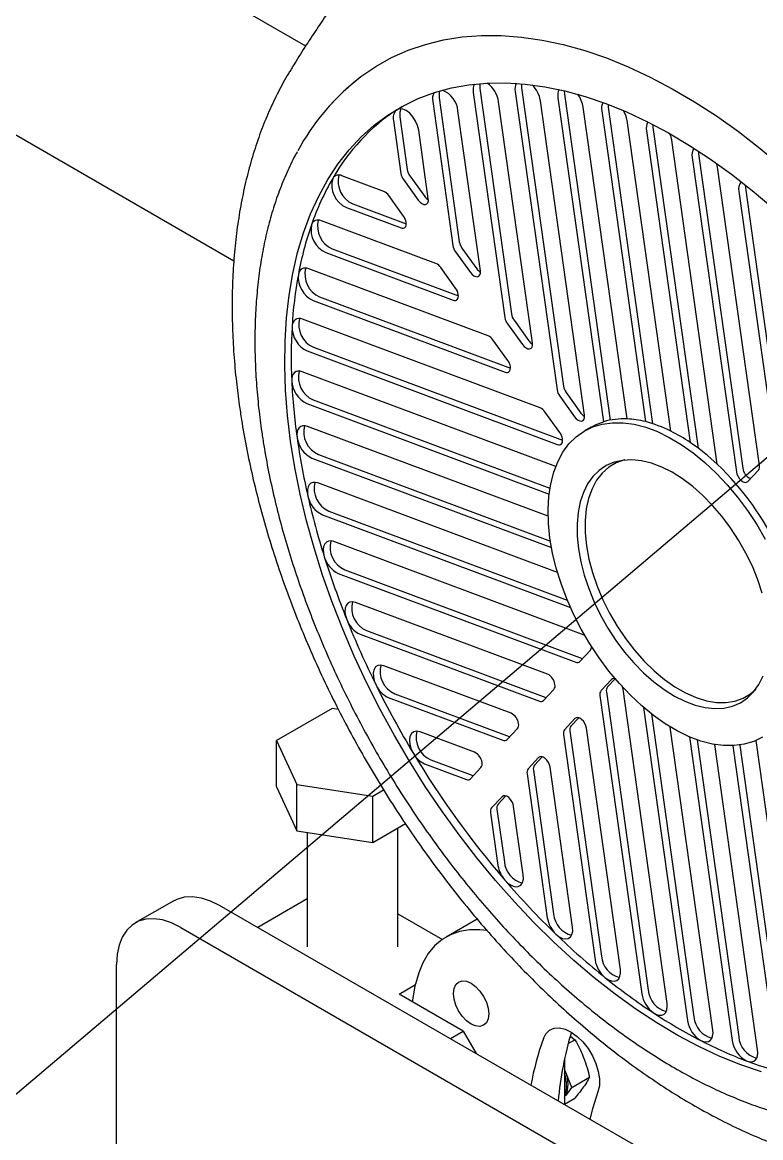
# Model space of a CAD drawing. Header units: millimetres. Extents: x 1293 to 41893, y 1011 to 26911.
# Drawn here: x 3597.6 to 3706, y 23078.9 to 23242.7 of the extents above; entities that cross this region are included whole.
import ezdxf

# ---------------------------------------------------------------- set-up
doc = ezdxf.new("R2010")
doc.units = ezdxf.units.MM
doc.header["$LTSCALE"] = 50
doc.layers.add('CAPA_1', color=7, linetype='Continuous')
doc.dimstyles.new('SLDDIMSTYLE2', dxfattribs={"dimtxt": 0.18, "dimasz": 30.769231, "dimexe": 0, "dimexo": 0.0625, "dimgap": 0, "dimtad": 0, "dimtih": 1, "dimtoh": 1, "dimdec": 0, "dimrnd": 1e-09, "dimzin": 0, "dimdsep": 46, "dimtxsty": 'Standard', "dimblk1": 'DOT', "dimblk2": 'DOT', "dimsah": 1, "dimcen": 0.09, "dimadec": 0, "dimazin": 0, "dimtfac": 30.769231, "dimtdec": 0, "dimtofl": 0, "dimtmove": 0, "dimatfit": 3, "dimldrblk": 'DOT', "dimfxl": 1, "dimfrac": 2, "dimtolj": 1, "dimtzin": 0, "dimarcsym": 0})
doc.dimstyles.new('SLDDIMSTYLE3', dxfattribs={"dimtxt": 0.18, "dimasz": 100, "dimexe": 0, "dimexo": 0.0625, "dimgap": 0, "dimtad": 0, "dimtih": 1, "dimtoh": 1, "dimdec": 0, "dimrnd": 1e-09, "dimzin": 0, "dimdsep": 46, "dimtxsty": 'Standard', "dimsah": 1, "dimcen": 0.09, "dimadec": 0, "dimazin": 0, "dimtfac": 100, "dimtdec": 0, "dimtofl": 0, "dimtmove": 0, "dimatfit": 3, "dimfxl": 1, "dimfrac": 2, "dimtolj": 1, "dimtzin": 0, "dimarcsym": 0})

# ---------------------------------------------------------------- blocks, each defined once
blk = doc.blocks.new('_Dot')
at = {"color": 0, "linetype": 'ByBlock', "lineweight": -2}
blk.add_line((-0.5, 0), (-1, 0), dxfattribs=at)
at = {"color": 0, "linetype": 'ByBlock', "const_width": 0.5}
blk.add_lwpolyline([(-0.25, 0, 1), (0.25, 0, 1)], format="xyb", close=True, dxfattribs=at)

msp = doc.modelspace()

# ---------------------------------------------------------------- linework, layer by layer
at = {"color": 7, "linetype": 'Continuous', "lineweight": 25}
for p, q in [((3639.1863933, 23239.162084), (3106.6639586, 23546.580742)), ((3090.3871406, 23518.3877035), (3628.6349522, 23207.6638558)), ((3664.7257036, 23232.9258681), (3669.3684224, 23199.8405791)), ((3669.9222371, 23232.5188189), (3676.0710325, 23188.7008148)), ((3670.8443577, 23233.6529841), (3670.8650462, 23233.063091)), ((3670.8650462, 23233.063091), (3677.0138415, 23189.2450869)), ((3677.1281197, 23232.6164055), (3677.1549536, 23232.127347)), ((3657.8134351, 23231.0337398), (3660.7801943, 23209.8917993)), ((3658.7562442, 23231.5780119), (3661.7230033, 23210.4360713)), ((3663.7828946, 23232.381596), (3668.4256134, 23199.2963071)), ((3672.4669901, 23195.5751257), (3667.4968372, 23230.9938003)), ((3680.1124092, 23184.9796335), (3673.6361798, 23231.1310232)), ((3676.2121446, 23231.5830749), (3682.8886647, 23184.0043586)), ((3677.1549536, 23232.127347), (3683.8733853, 23184.2499579)), ((3642.7209998, 23230.471413), (3642.5311364, 23230.2569725)), ((3664.8215711, 23206.1706179), (3661.5273777, 23229.6459441)), ((3686.3489715, 23184.4240418), (3679.9260872, 23230.1952792)), ((3682.6427317, 23229.644809), (3689.0445334, 23184.023812)), ((3683.5571086, 23230.6164561), (3683.5855407, 23230.1890811)), ((3683.5855407, 23230.1890811), (3690.1062555, 23183.7206768)), ((3652.0489721, 23228.225023), (3653.1347752, 23220.4872915)), ((3652.9917811, 23228.7692951), (3654.0775843, 23221.0315635)), ((3692.758476, 23182.6360163), (3686.3566743, 23228.2570133)), ((3690.1251084, 23227.6682033), (3690.1537528, 23227.270062)), ((3657.176152, 23216.7661101), (3655.7629147, 23226.8372273)), ((3689.2109437, 23226.7257899), (3695.633828, 23180.9545526)), ((3690.1537528, 23227.270062), (3696.7660713, 23180.1488645)), ((3699.6014065, 23177.7592779), (3692.9248863, 23225.3379942)), ((3695.9198354, 23222.8042489), (3702.3960649, 23176.6528593)), ((3696.8340029, 23223.7482625), (3696.8626445, 23223.348521)), ((3696.8626445, 23223.348521), (3703.3388739, 23177.1971313)), ((3705.7825734, 23177.5984492), (3699.6337781, 23221.4164532)), ((3650.6549055, 23217.8291566), (3644.4970098, 23220.1301887)), ((3653.5224878, 23219.5606961), (3655.7068933, 23216.5334126)), ((3654.4652969, 23220.1049681), (3656.6497023, 23217.0776847)), ((3702.7792921, 23217.8097411), (3707.749445, 23182.3910665)), ((3703.6937714, 23218.7884031), (3703.7221011, 23218.3540132)), ((3703.7221011, 23218.3540132), (3708.692254, 23182.9353386)), ((3653.5438011, 23214.2148267), (3651.3593956, 23217.2421102)), ((3645.1518781, 23215.4634174), (3653.1667451, 23212.4684875)), ((3646.0946871, 23216.0076895), (3653.9457222, 23213.0739789)), ((3658.3003246, 23207.2336644), (3641.4749973, 23213.5208151)), ((3642.1298656, 23208.8540438), (3660.8121642, 23201.8729952)), ((3643.0726746, 23209.3983159), (3661.5911413, 23202.4784867)), ((3661.1679069, 23208.9652039), (3663.3523123, 23205.9379204)), ((3662.1107159, 23209.5094759), (3664.2951214, 23206.4821925)), ((3665.9457437, 23196.6381722), (3639.6155771, 23206.4770135)), ((3661.1892201, 23203.6193345), (3659.0048147, 23206.646618)), ((3640.2704454, 23201.8102422), (3668.4575832, 23191.277503)), ((3641.2132545, 23202.3545143), (3669.2365603, 23191.8829945)), ((3673.5911627, 23186.04268), (3638.7196117, 23199.073196)), ((3668.813326, 23198.3697117), (3670.9977314, 23195.3424282)), ((3669.756135, 23198.9139837), (3671.9405405, 23195.8867003)), ((3640.317289, 23194.9506968), (3676.8819794, 23181.2875023)), ((3668.8346392, 23193.0238423), (3666.6502338, 23196.0511258)), ((3639.37448, 23194.4064247), (3676.1030023, 23180.6820108)), ((3675.8811535, 23177.4483604), (3638.6775422, 23191.3503017)), ((3677.4015541, 23188.3184915), (3679.5859595, 23185.291208)), ((3639.3324105, 23186.6835304), (3674.9001187, 23173.39288)), ((3640.2752196, 23187.2278025), (3675.0206797, 23174.244403)), ((3676.4587451, 23187.7742195), (3678.6431505, 23184.746936)), ((3676.4800583, 23182.4283501), (3674.2956529, 23185.4556336)), ((3674.7577702, 23170.1295226), (3639.4333068, 23183.3292792)), ((3681.0782082, 23183.2166518), (3680.1353991, 23182.6723797)), ((3640.0881751, 23178.6625079), (3675.2572204, 23165.5208267)), ((3641.0309841, 23179.20678), (3675.0941596, 23166.4783311)), ((3704.0968545, 23175.235604), (3705.6263917, 23176.8750918)), ((3676.1373819, 23161.875386), (3640.9695812, 23175.0166022)), ((3641.6244495, 23170.3498309), (3678.0434417, 23156.7410798)), ((3642.5672586, 23170.894103), (3677.5827572, 23157.8097978)), ((3680.0322121, 23152.6813832), (3643.3036897, 23166.4057971)), ((3644.901367, 23162.2832979), (3679.7729181, 23149.2527819)), ((3643.958558, 23161.7390259), (3678.830109, 23148.7085098)), ((3674.678832, 23146.943176), (3646.4916941, 23157.4759152)), ((3647.1465624, 23152.8091439), (3673.476729, 23142.9703026)), ((3648.0893715, 23153.353416), (3674.419538, 23143.5145747)), ((3680.1435681, 23152.6319586), (3680.0322121, 23152.6813832)), ((3679.4386959, 23148.8048963), (3680.9682331, 23150.4443841)), ((3679.7729181, 23149.2527819), (3679.8367596, 23149.2315748)), ((3669.3254519, 23141.2049688), (3650.6431533, 23148.1860173)), ((3684.0574489, 23146.1631587), (3682.5279117, 23144.5236709)), ((3684.599755, 23146.2781378), (3683.4707208, 23145.067943)), ((3652.2408306, 23144.0635182), (3669.0661579, 23137.7763674)), ((3674.0853158, 23143.0666891), (3675.614853, 23144.7061768)), ((3683.3145391, 23144.3445856), (3689.4633344, 23100.5265816)), ((3692.234468, 23098.5945138), (3685.7582385, 23144.7459034)), ((3651.2980216, 23143.5192461), (3668.1233489, 23137.2320954)), ((3674.419538, 23143.5145747), (3674.4833796, 23143.4933676)), ((3682.37173, 23143.8003135), (3688.5205253, 23099.9823095)), ((3643.053988, 23141.9104226), (3634.8890222, 23137.1968881)), ((3643.9744697, 23141.768039), (3643.053988, 23141.9104226)), ((3688.7765343, 23142.0457829), (3695.2294171, 23096.0607685)), ((3689.928271, 23141.1011792), (3696.1722261, 23096.6050406)), ((3678.7040688, 23140.4249515), (3677.1745317, 23138.7854637)), ((3679.2488141, 23140.5425451), (3678.1173407, 23139.3297358)), ((3698.9433597, 23094.6729728), (3692.6974169, 23139.1832763)), ((3663.9720718, 23135.4667615), (3655.9572048, 23138.4616915)), ((3668.7319358, 23137.3284818), (3670.2614729, 23138.9679696)), ((3669.0661579, 23137.7763674), (3669.1299995, 23137.7551603)), ((3677.01835, 23138.0621063), (3681.6610687, 23104.9768173)), ((3677.961159, 23138.6063784), (3682.6038778, 23105.5210894)), ((3685.3750113, 23103.5890216), (3680.4048584, 23139.0076962)), ((3695.5424633, 23137.7177791), (3701.7976291, 23093.1417494)), ((3634.8890222, 23137.1968881), (3637.8776071, 23130.7580804)), ((3634.8890222, 23130.3923814), (3634.8890222, 23137.1968881)), ((3696.6205998, 23137.2976703), (3702.7404381, 23093.6860215)), ((3705.5115717, 23091.7539537), (3699.2172255, 23136.6091936)), ((3701.8814467, 23136.4323063), (3708.2282162, 23091.2034835)), ((3702.8871603, 23136.5283032), (3709.1710252, 23091.7477556)), ((3711.9421588, 23089.8156878), (3705.2913693, 23137.2110405)), ((3657.5548821, 23134.3391923), (3663.7127779, 23132.0381602)), ((3673.3506887, 23134.6867442), (3671.8211516, 23133.0472565)), ((3673.8954341, 23134.8043378), (3672.7639606, 23133.5915285)), ((3656.6120731, 23133.7949202), (3662.7699688, 23131.4938881)), ((3663.3785557, 23131.5902746), (3664.9080929, 23133.2297624)), ((3672.6077789, 23132.8681711), (3675.5745381, 23111.7262306)), ((3678.3456717, 23109.7941628), (3675.0514784, 23133.269489)), ((3663.7127779, 23132.0381602), (3663.7766194, 23132.0169531)), ((3671.6649699, 23132.3238991), (3674.631729, 23111.1819585)), ((3634.8890222, 23130.3923814), (3637.8776071, 23123.9535736)), ((3637.8776071, 23130.7580804), (3649.0311578, 23129.032807)), ((3637.8776071, 23123.9535736), (3637.8776071, 23130.7580804)), ((3649.0311578, 23129.032807), (3650.6172098, 23129.9484153)), ((3649.0311578, 23122.2283003), (3649.0311578, 23129.032807)), ((3667.9973087, 23128.948537), (3666.4677715, 23127.3090492)), ((3668.542054, 23129.0661306), (3667.4105806, 23127.8533213)), ((3666.3115898, 23126.5856918), (3667.397393, 23118.8479603)), ((3667.2543989, 23127.1299639), (3668.340202, 23119.3922324)), ((3671.1113356, 23117.4601646), (3669.6980983, 23127.5312818)), ((3649.0311578, 23122.2283003), (3653.8135582, 23124.9891212)), ((3637.8776071, 23123.9535736), (3649.0311578, 23122.2283003)), ((3639.3759063, 23123.721811), (3639.3759063, 23106.8926864)), ((3652.7092396, 23106.8926864), (3652.7092396, 23124.3516117)), ((3619.8131604, 23113.6767392), (3614.1563062, 23110.4111068)), ((3626.4792853, 23113.0166319), (3709.7787487, 23064.9288752)), ((3639.3759063, 23113.9295431), (3632.1369058, 23109.7505571)), ((3652.7092396, 23111.7524548), (3659.2326662, 23107.9865608)), ((3620.8224311, 23109.7509994), (3704.1218945, 23061.6632428)), ((3664.3572317, 23110.9770028), (3659.7880911, 23108.339294)), ((3611.3943407, 23030.8178363), (3611.3943407, 23104.3065094)), ((3652.8779385, 23099.9532174), (3655.3037782, 23101.3536249)), ((3662.3060289, 23094.5104967), (3652.8779385, 23099.9532174)), ((3654.8372535, 23098.8221289), (3655.3121887, 23101.3947268)), ((3660.421177, 23093.4223949), (3662.3060289, 23094.5104967)), ((3662.3060289, 23094.5104967), (3664.1905744, 23091.2463681)), ((3677.6973627, 23092.6851876), (3678.7005401, 23093.2643096)), ((3678.0248528, 23093.7880245), (3678.7005401, 23093.2643096)), ((3677.1552713, 23090.4070651), (3677.1552713, 23083.7620079)), ((3678.2308843, 23086.2403242), (3677.3699575, 23088.4592736)), ((3678.2308843, 23086.2403242), (3680.841122, 23087.7471823)), ((3677.3699575, 23085.0153798), (3678.2308843, 23086.2403242)), ((3677.1552713, 23083.8094536), (3678.7005401, 23084.7015183))]:
    msp.add_line(p, q, dxfattribs=at)
at = {"color": 7, "linetype": 'Continuous', "lineweight": 25, "flags": 128}
for points in [[(3642.7209998, 23230.471413), (3643.2843045, 23231.0912344), (3645.2152706, 23232.9899245), (3647.2801637, 23234.6904712), (3649.4733241, 23236.1882135), (3651.7887405, 23237.4790461), (3654.2200665, 23238.559431), (3656.760638, 23239.426407), (3659.4034914, 23240.0775976), (3662.141383, 23240.511218), (3664.9668082, 23240.7260798), (3667.8720229, 23240.7215939), (3670.8490641, 23240.4977727), (3673.8897718, 23240.0552297), (3676.9858117, 23239.3951778), (3680.1286978, 23238.5194262), (3683.3098156, 23237.4303753), (3686.520446, 23236.13101), (3689.7517887, 23234.6248919), (3692.994987, 23232.9161491), (3696.2411514, 23231.0094652), (3699.4813845, 23228.9100662), (3702.7068049, 23226.6237064), (3705.908572, 23224.1566527), (3709.0779101, 23221.515667)], [(3636.9609606, 23181.1455194), (3636.5071042, 23184.9361254), (3636.2193452, 23188.6540444), (3636.0985277, 23192.2883712), (3636.145006, 23195.8284456), (3636.358644, 23199.2638839), (3636.7388148, 23202.5846094), (3637.2844034, 23205.780882), (3637.9938095, 23208.8433262), (3638.8649523, 23211.7629596), (3639.8952766, 23214.5312182), (3641.0817602, 23217.1399823), (3642.420923, 23219.5816), (3643.908837, 23221.8489095), (3645.5411379, 23223.9352605), (3647.3130379, 23225.8345333), (3649.2193397, 23227.5411571), (3651.2544517, 23229.0501259), (3653.4124047, 23230.3570138), (3655.6868689, 23231.4579875), (3658.0711731, 23232.3498175), (3660.5583235, 23233.0298879), (3663.1410251, 23233.4962041), (3665.8117022, 23233.7473983), (3668.5625213, 23233.7827335), (3671.3854138, 23233.6021063), (3674.2720997, 23233.2060464), (3677.2141117, 23232.5957154), (3680.2028206, 23231.7729037), (3683.2294598, 23230.7400247), (3686.2851518, 23229.5001079), (3689.3609336, 23228.0567904), (3692.4477835, 23226.4143055), (3695.5366471, 23224.5774709), (3698.6184644, 23222.5516745), (3701.6841959, 23220.3428582), (3704.7248491, 23217.9575008), (3707.7315054, 23215.4025991)], [(3658.8154062, 23232.578699), (3658.7459481, 23232.2651059), (3658.7562442, 23231.5780119)], [(3664.7240423, 23233.6719988), (3664.7154076, 23233.6129621), (3664.7257036, 23232.9258681)], [(3652.5325687, 23229.8159711), (3653.2341692, 23230.2569215), (3653.2784455, 23230.283749)], [(3655.7629147, 23226.8372273), (3655.6029779, 23227.5006247), (3655.3141047, 23228.1663395), (3654.918243, 23228.7837923), (3654.4454693, 23229.3060706), (3653.9317037, 23229.693493), (3653.4159809, 23229.9166241), (3652.9374843, 23229.9585109), (3652.5325687, 23229.8159711)], [(3653.1302156, 23229.9635917), (3652.981485, 23229.4563891), (3652.9917811, 23228.7692951)], [(3699.6337781, 23221.4164532), (3699.5540573, 23221.8119), (3699.5244121, 23221.9191884)], [(3655.7068933, 23216.5334126), (3655.9543668, 23216.2476784), (3656.227099, 23216.0364703), (3656.5016026, 23215.9179772), (3656.7542372, 23215.9024038), (3656.9632464, 23215.9910912), (3657.1106303, 23216.1764018), (3657.1836962, 23216.4423766), (3657.176152, 23216.7661101)], [(3653.1667451, 23212.4684875), (3653.3447379, 23212.4232188), (3653.5095989, 23212.424525), (3653.6549928, 23212.4723561), (3653.775332, 23212.5648739), (3653.865992, 23212.698523), (3653.9234887, 23212.8681672), (3653.9456127, 23213.0672874), (3653.9315137, 23213.2882313)], [(3663.3523123, 23205.9379204), (3663.5997859, 23205.6521862), (3663.8725181, 23205.4409781), (3664.1470216, 23205.322485), (3664.3996563, 23205.3069116), (3664.6086655, 23205.395599), (3664.7560493, 23205.5809096), (3664.8291153, 23205.8468844), (3664.8215711, 23206.1706179)], [(3660.8121642, 23201.8729952), (3660.990157, 23201.8277265), (3661.155018, 23201.8290328), (3661.3004119, 23201.8768639), (3661.420751, 23201.9693817), (3661.511411, 23202.1030308), (3661.5689078, 23202.272675), (3661.5910318, 23202.4717952), (3661.5769327, 23202.6927391)], [(3670.9977314, 23195.3424282), (3671.2452049, 23195.056694), (3671.5179372, 23194.8454859), (3671.7924407, 23194.7269928), (3672.0450754, 23194.7114194), (3672.2540845, 23194.8001068), (3672.4014684, 23194.9854174), (3672.4745344, 23195.2513922), (3672.4669901, 23195.5751257)], [(3668.4575832, 23191.277503), (3668.635576, 23191.2322343), (3668.8004371, 23191.2335406), (3668.9458309, 23191.2813717), (3669.0661701, 23191.3738895), (3669.1568301, 23191.5075386), (3669.2143269, 23191.6771828), (3669.2364509, 23191.876303), (3669.2223518, 23192.0972469)], [(3638.6775422, 23191.3503017), (3638.3479817, 23191.4371881), (3638.0399706, 23191.4446895), (3637.7636118, 23191.3725597), (3637.5279698, 23191.2231646), (3637.3407738, 23191.0014044), (3637.2081638, 23190.7145528), (3637.1344893, 23190.3720185), (3637.122167, 23189.9850369)], [(3639.4333068, 23183.3292792), (3639.0773212, 23183.4198166), (3638.7475991, 23183.417204), (3638.4568114, 23183.3215418), (3638.216133, 23183.1365063), (3638.0348131, 23182.8692082), (3637.9198196, 23182.5299196), (3637.8755716, 23182.1316793), (3637.9037696, 23181.6897914)], [(3675.0288724, 23166.9206134), (3674.8073906, 23169.0525521), (3674.7518805, 23171.1039142), (3674.8628448, 23173.0561222), (3675.1392786, 23174.8914967), (3675.5786786, 23176.5934162), (3676.1770653, 23178.1464678), (3676.9290197, 23179.5365868), (3677.8277321, 23180.7511843), (3678.8650635, 23181.7792604), (3680.0316197, 23182.6115049), (3681.3168362, 23183.2403809), (3682.7090739, 23183.660193), (3684.1957244, 23183.8671394), (3685.7633245, 23183.8593461), (3687.3976776, 23183.6368834), (3689.0839828, 23183.2017662), (3690.8069687, 23182.557935), (3692.5510317, 23181.7112202), (3694.3003772, 23180.66929), (3696.039163, 23179.4415801), (3697.7516422, 23178.0392091), (3699.4223065, 23176.4748768), (3701.036026, 23174.7627502), (3702.5781866, 23172.9183345), (3704.0348223, 23170.9583331), (3705.3927416, 23168.900496), (3706.6396469, 23166.7634594)], [(3678.6431505, 23184.746936), (3678.890624, 23184.4612018), (3679.1633563, 23184.2499937), (3679.4378598, 23184.1315006), (3679.6904945, 23184.1159272), (3679.8995036, 23184.2046146), (3680.0468875, 23184.3899251), (3680.1199535, 23184.6559), (3680.1124092, 23184.9796335)], [(3681.0782082, 23183.2166518), (3681.807604, 23183.5929226), (3682.8886647, 23184.0043586)], [(3706.0658647, 23088.5373148), (3703.0392255, 23089.5701939), (3699.9835336, 23090.8101106), (3696.9077517, 23092.2534282), (3693.8209019, 23093.8959131), (3690.7320382, 23095.7327477), (3687.6502209, 23097.7585441), (3684.5844895, 23099.9673604), (3681.5438362, 23102.3527177), (3678.53718, 23104.9076195), (3675.5733397, 23107.6245716), (3672.6610088, 23110.4956048), (3669.8087298, 23113.512298), (3667.0248688, 23116.6658025), (3664.3175914, 23119.9468687), (3661.6948385, 23123.3458725), (3659.1643031, 23126.8528442), (3656.7334077, 23130.4574972), (3654.4092824, 23134.1492584), (3652.1987445, 23137.9172992), (3650.1082777, 23141.7505674), (3648.1440138, 23145.6378192), (3646.3117142, 23149.5676528), (3644.6167535, 23153.5285412), (3643.0641033, 23157.5088664), (3641.6583177, 23161.4969536), (3640.4035201, 23165.4811049), (3639.3033911, 23169.4496341), (3638.3611576, 23173.3909009), (3637.5795833, 23177.2933448), (3636.9609606, 23181.1455194)], [(3676.1030023, 23180.6820108), (3676.2809951, 23180.6367421), (3676.4458562, 23180.6380484), (3676.59125, 23180.6858795), (3676.7115892, 23180.7783973), (3676.8022492, 23180.9120464), (3676.859746, 23181.0816906), (3676.8818699, 23181.2808108), (3676.8677709, 23181.5017547)], [(3706.2081003, 23158.8346145), (3705.5484516, 23160.8112025), (3704.7432588, 23162.7800985), (3703.8019621, 23164.7182188), (3702.7355973, 23166.6028409), (3701.5566665, 23168.4118692), (3700.2789917, 23170.1240946), (3698.9175525, 23171.7194427), (3697.4883103, 23173.1792095), (3696.0080219, 23174.4862807), (3694.4940423, 23175.6253321), (3692.9641214, 23176.5830092), (3691.4361962, 23177.3480842), (3689.9281802, 23177.9115872), (3688.4577535, 23178.2669119), (3687.0421555, 23178.4098922), (3685.6979829, 23178.3388518), (3684.4409948, 23178.0546237), (3683.2859283, 23177.5605402), (3682.2463254, 23176.8623939), (3681.3343745, 23175.9683699), (3680.5607675, 23174.8889499), (3679.9345742, 23173.6367892), (3679.4631361, 23172.226568), (3679.1519804, 23170.6748201), (3679.0047551, 23168.9997381), (3679.0231863, 23167.220961), (3679.2070579, 23165.3593432)], [(3686.0126422, 23178.4135631), (3685.9692377, 23178.4027307), (3684.757548, 23177.972048), (3683.6630577, 23177.3241514), (3682.6995306, 23176.4671888), (3681.8790838, 23175.4119368), (3681.2120347, 23174.1716658), (3680.7067719, 23172.7619731), (3680.3696494, 23171.2005863), (3680.2049068, 23169.5071408), (3680.2146156, 23167.7029325), (3680.3986539, 23165.8106506)], [(3702.3960649, 23176.6528593), (3702.4835697, 23176.2992467), (3702.6434993, 23175.946208), (3702.8620805, 23175.6241467), (3703.1204893, 23175.3607983), (3703.3964718, 23175.1788424), (3703.6662604, 23175.0939488), (3703.9066212, 23175.1134285), (3704.0968545, 23175.235604)], [(3640.9695812, 23175.0166022), (3640.5873243, 23175.1102457), (3640.2366484, 23175.095887), (3639.9331585, 23174.974165), (3639.69036, 23174.7504965), (3639.5190572, 23174.4348345), (3639.4268731, 23174.041226), (3639.4179098, 23173.5871864), (3639.4925663, 23173.0929204)], [(3643.3036897, 23166.4057971), (3642.8949367, 23166.5020348), (3642.5238094, 23166.4740968), (3642.2092759, 23166.3234111), (3641.9674116, 23166.057679), (3641.810578, 23165.6904818), (3641.7467907, 23165.2405867), (3641.7793098, 23164.7309873), (3641.9064733, 23164.1877288)], [(3706.2370656, 23137.6987136), (3704.9518491, 23137.0698377), (3703.5596114, 23136.6500256), (3702.0729609, 23136.4430791), (3700.5053609, 23136.4508725), (3698.8710078, 23136.6733351), (3697.1847025, 23137.1084523), (3695.4617166, 23137.7522836), (3693.7176536, 23138.5989984), (3691.9683081, 23139.6409286), (3690.2295223, 23140.8686384), (3688.5170431, 23142.2710095), (3686.8463788, 23143.8353418), (3685.2326593, 23145.5474684), (3683.6904987, 23147.391884), (3682.233863, 23149.3518855), (3680.8759437, 23151.4097225), (3679.6290384, 23153.5467592), (3678.5044392, 23155.7436421), (3677.5123307, 23157.9804759), (3676.6616975, 23160.2370036), (3675.9602432, 23162.4927896), (3675.4143202, 23164.7274052), (3675.0288724, 23166.9206134)], [(3679.2070579, 23165.3593432), (3679.5542141, 23163.4367105), (3680.060585, 23161.4756041), (3680.7202337, 23159.499016), (3681.5254265, 23157.5301201), (3682.4667232, 23155.5919997), (3683.5330881, 23153.7073777), (3684.7120188, 23151.8983493), (3685.9896936, 23150.186124), (3687.3511329, 23148.5907759), (3688.780375, 23147.131009), (3690.2606634, 23145.8239378), (3691.774643, 23144.6848865), (3693.3045639, 23143.7272094), (3694.8324892, 23142.9621344), (3696.3405052, 23142.3986313), (3697.8109318, 23142.0433067), (3699.2265298, 23141.9003264), (3700.5707024, 23141.9713668), (3701.8276905, 23142.2555949), (3702.982757, 23142.7496784), (3704.0223599, 23143.4478247), (3704.9343108, 23144.3418486), (3705.7079178, 23145.4212686), (3706.3341111, 23146.6734294)], [(3680.3986539, 23165.8106506), (3680.7547072, 23163.8540914), (3681.278298, 23161.85786), (3681.9628418, 23159.84706), (3682.7997301, 23157.8469785), (3683.7784385, 23155.8827675), (3684.8866592, 23153.9791283), (3686.1104557, 23152.1600002), (3687.4344379, 23150.4482597), (3688.8419562, 23148.8654331), (3690.3153101, 23147.4314252), (3691.8359714, 23146.1642696), (3693.3848167, 23145.0799014), (3694.9423686, 23144.1919572), (3696.4890399, 23143.5116035), (3698.0053803, 23143.0473961), (3699.472321, 23142.8051726), (3700.8714142, 23142.7879791), (3702.1850657, 23142.996032), (3703.3967554, 23143.4267147), (3704.4912457, 23144.0746113), (3705.2689796, 23144.7397871)], [(3646.4916941, 23157.4759152), (3646.0557983, 23157.5742389), (3645.6644782, 23157.5305592), (3645.3405857, 23157.3474268), (3645.103035, 23157.0355361), (3644.9656981, 23156.6131003), (3644.9365952, 23156.1047883), (3645.0174257, 23155.5402837), (3645.2034694, 23154.9525517)], [(3650.6431533, 23148.1860173), (3650.1789287, 23148.2858886), (3649.7674064, 23148.223773), (3649.4359822, 23148.0038059), (3649.2067198, 23147.6406307), (3649.0948816, 23147.1584249), (3649.1079129, 23146.5892899), (3649.2449461, 23145.971114), (3649.4968588, 23145.3450505)], [(3685.7582385, 23144.7459034), (3685.6707337, 23145.099516), (3685.6264992, 23145.2149791)], [(3680.4048584, 23139.0076962), (3680.3173536, 23139.3613088), (3680.1574241, 23139.7143474), (3679.9388428, 23140.0364088), (3679.680434, 23140.2997571), (3679.4044516, 23140.4817131), (3679.1346629, 23140.5666067), (3678.8943021, 23140.5471269), (3678.7040688, 23140.4249515)], [(3655.9572048, 23138.4616915), (3655.4626723, 23138.56249), (3655.0305907, 23138.4783453), (3654.6937885, 23138.2156505), (3654.4778552, 23137.7943645), (3654.3991968, 23137.2464955), (3654.4637896, 23136.6136693), (3654.6667259, 23135.9439664), (3654.9925872, 23135.2882691)], [(3675.0514784, 23133.269489), (3674.9639735, 23133.6231015), (3674.804044, 23133.9761402), (3674.5854628, 23134.2982016), (3674.3270539, 23134.5615499), (3674.0510715, 23134.7435058), (3673.7812828, 23134.8283994), (3673.540922, 23134.8089197), (3673.3506887, 23134.6867442)], [(3669.6980983, 23127.5312818), (3669.6105934, 23127.8848943), (3669.4506639, 23128.237933), (3669.2320827, 23128.5599944), (3668.9736739, 23128.8233427), (3668.6976914, 23129.0052986), (3668.4279028, 23129.0901922), (3668.187542, 23129.0707125), (3667.9973087, 23128.948537)], [(3668.405722, 23116.6995216), (3668.8976693, 23116.2218494), (3669.4167174, 23115.8909819), (3669.9234303, 23115.7320576), (3670.3793092, 23115.7571511), (3670.7497177, 23115.964356), (3671.0065129, 23116.3379293), (3671.1301843, 23116.8494878), (3671.1113356, 23117.4601646)], [(3619.8131604, 23113.6767392), (3620.3051991, 23113.9216501), (3621.3820748, 23114.2308826), (3622.562715, 23114.2937643), (3623.8230853, 23114.109015), (3625.1375282, 23113.6803957), (3626.4792853, 23113.0166319)], [(3620.8224311, 23109.7509994), (3619.4806739, 23110.4147632), (3618.1662311, 23110.8433825), (3616.9058608, 23111.0281318), (3615.7252206, 23110.9652502), (3614.6483449, 23110.6560177), (3613.6971558, 23110.1067294), (3612.8910167, 23109.3285672), (3612.2463384, 23108.3373724), (3611.7762446, 23107.1533227), (3611.490305, 23105.800522), (3611.3943407, 23104.3065094)], [(3675.8873858, 23108.7714343), (3676.3646654, 23108.3869383), (3676.8502023, 23108.1423182), (3677.3116732, 23108.0538589), (3677.7183572, 23108.1274492), (3678.0431805, 23108.3581902), (3678.264519, 23108.7307209), (3678.3676376, 23109.2202412), (3678.3456717, 23109.7941628)], [(3665.8422894, 23109.2877621), (3664.7389213, 23109.4112468), (3663.1994005, 23109.3934868), (3661.7504336, 23109.1424752), (3660.407916, 23108.6609657), (3659.1865758, 23107.9542407), (3658.0998114, 23107.0300532), (3657.159545, 23105.8985418), (3656.3760917, 23104.5721196), (3655.7580462, 23103.065338), (3655.3121887, 23101.3947268)], [(3683.1570448, 23102.3541515), (3683.6115468, 23102.0541759), (3684.0605883, 23101.8843512), (3684.4779469, 23101.8545946), (3684.8392503, 23101.9666438), (3685.1233996, 23102.2139554), (3685.3138014, 23102.5820873), (3685.399337, 23103.049542), (3685.3750113, 23103.5890216)], [(3661.6180401, 23097.4973988), (3661.2060078, 23098.3553341), (3660.9469935, 23099.2269516), (3660.8586485, 23100.0528519), (3660.9469935, 23100.7767512), (3661.2060078, 23101.3493171), (3661.6180401, 23101.7315301), (3662.155011, 23101.8973431), (3662.7803268, 23101.8354561), (3663.4513734, 23101.5500866), (3664.12242, 23101.0606822), (3664.7477358, 23100.4005949), (3665.2847067, 23099.6148085)], [(3665.2847067, 23099.6148085), (3665.696739, 23098.7568732), (3665.9557533, 23097.8852557), (3666.0440983, 23097.0593555), (3665.9557533, 23096.3354561), (3665.696739, 23095.7628902), (3665.2847067, 23095.3806772), (3664.7477358, 23095.2148642), (3664.12242, 23095.2767512), (3663.4513734, 23095.5621207), (3662.7803268, 23096.0515251), (3662.155011, 23096.7116124), (3661.6180401, 23097.4973988)], [(3690.2510127, 23097.1888913), (3690.6768462, 23096.9657726), (3691.0873802, 23096.8613617), (3691.4616328, 23096.8809949), (3691.7804763, 23097.0236688), (3692.0276148, 23097.2820915), (3692.1904175, 23097.6430552), (3692.2605636, 23098.0881114), (3692.234468, 23098.5945138)], [(3674.0621389, 23093.4325091), (3674.4369816, 23094.1443765), (3674.9707635, 23094.6542101), (3675.6401557, 23094.9397277), (3676.4159027, 23094.9884508), (3677.2641005, 23094.7982499), (3678.1476787, 23094.3774377), (3679.028021, 23093.7444058), (3679.8666519, 23092.9268207), (3680.6269194, 23091.9604148), (3681.275596, 23090.8874247), (3681.7843316, 23089.7547451), (3682.1308919, 23088.6118796), (3682.3001306, 23087.5087769), (3682.2846511, 23086.4936479), (3682.08513, 23085.6108587)], [(3697.1892682, 23093.1332805), (3697.5819417, 23092.9798921), (3697.9525631, 23092.9327235), (3698.2846399, 23092.9938739), (3698.5633949, 23093.1606221), (3698.7764235, 23093.4255477), (3698.9142459, 23093.7768617), (3698.9707291, 23094.1989307), (3698.9433597, 23094.6729728)], [(3703.9820346, 23090.1144659), (3704.3380201, 23090.0239285), (3704.6677423, 23090.0265411), (3704.9585299, 23090.1222033), (3705.1992083, 23090.3072389), (3705.3805283, 23090.574537), (3705.4955218, 23090.9138255), (3705.5397698, 23091.3120658), (3705.5115717, 23091.7539537)], [(3682.08513, 23085.6108587), (3681.2939106, 23083.1186289), (3680.9061264, 23081.5966853)]]:
    msp.add_lwpolyline(points, dxfattribs=at)
at = {"color": 7, "linetype": 'Continuous', "lineweight": 25}
for centre, radius, start, end in [((3667.5657543, 23207.908017), 33.5479367, 128.510822933, 151.701109006), ((3657.8036484, 23229.2517946), 3.7445312, 6.04214833, 67.191669794), ((3665.7327346, 23232.7591661), 1.9860603, 155.146797939, 190.959207961), ((3663.3650968, 23230.3699553), 4.1785717, 8.586144495, 53.943736748), ((3671.9028725, 23232.8944021), 2.0159313, 156.036291628, 190.737374404), ((3669.3535917, 23230.4328984), 4.3391172, 9.258615362, 44.630454107), ((3678.147509, 23231.9625365), 1.9722136, 155.06749158, 191.093105686), ((3659.7387946, 23231.4051007), 1.9608462, 151.859283825, 190.917075232), ((3675.6839286, 23229.5100359), 4.2971465, 9.175828988, 36.981072817), ((3684.5174321, 23230.0286081), 1.9135839, 153.0947623, 191.570034751), ((3668.9201599, 23205.1127805), 29.644574, 123.559481389, 150.414725449), ((3653.5712525, 23228.631272), 1.5755557, 131.242632119, 194.942223531), ((3682.2211353, 23227.6025821), 4.1869993, 8.992244283, 29.867892436), ((3691.0135104, 23227.1149304), 1.8440924, 150.223386556, 192.182136322), ((3689.0243723, 23224.7489726), 3.9447378, 8.587424641, 23.135867826), ((3697.6406812, 23223.2001646), 1.7658028, 146.409546929, 192.956594361), ((3656.1882863, 23221.370326), 2.1377145, 189.118070027, 216.293439395), ((3677.2257748, 23200.031872), 39.3771389, 149.952255022, 160.905019814), ((3646.5799974, 23218.7483751), 3.5819648, 163.78100704, 246.503240463), ((3644.0269644, 23219.1990784), 1.0430288, 63.214329463, 148.190744806), ((3647.55518, 23219.3220868), 3.6219151, 165.494646475, 246.219256835), ((3655.2454773, 23220.826054), 2.1377145, 189.118070027, 216.293439395), ((3650.0042515, 23216.3320956), 1.6323425, 33.882390123, 66.509227468), ((3704.4097863, 23218.2142706), 1.6799273, 141.489354263, 193.933868088), ((3658.0730226, 23218.0478706), 1.7225276, 214.279738954, 239.179113892), ((3686.9560978, 23196.625969), 49.686279, 160.864230964, 169.560595535), ((3643.6941042, 23212.2493567), 3.7383141, 169.766337882, 245.264225227), ((3641.0041823, 23212.5944923), 1.0391057, 63.057482592, 162.120379716), ((3644.5331676, 23212.7127132), 3.6219152, 165.494646808, 246.219256789), ((3651.8208116, 23212.9494689), 2.1377145, 9.118070027, 36.293439395), ((3662.8908964, 23210.2305617), 2.1377145, 189.118070027, 216.293439395), ((3663.8337054, 23210.7748338), 2.1377145, 189.118070027, 216.293439395), ((3639.1474704, 23205.5257153), 1.0602321, 63.79951539, 174.41490924), ((3642.6737474, 23205.6689116), 3.6219152, 165.494646933, 246.219256772), ((3657.6496706, 23205.7366034), 1.6323425, 33.882390124, 66.509227468), ((3665.7184417, 23207.4523784), 1.7225276, 214.279738901, 239.179114527), ((3698.9369223, 23194.3813124), 61.8755186, 169.52667765, 176.673244928), ((3641.9298792, 23205.2873358), 3.8527783, 174.913804387, 244.487312735), ((3659.4662307, 23202.3539767), 2.1377145, 9.118070027, 36.293439395), ((3671.4791245, 23200.1793416), 2.1377145, 189.118070027, 216.293439395), ((3638.260411, 23198.074181), 1.0994982, 65.313958686, 185.33443277), ((3641.777782, 23198.2650942), 3.6219152, 165.494646983, 246.219256765), ((3670.5363155, 23199.6350695), 2.1377145, 189.118070027, 216.293439395), ((3712.3499228, 23193.5688246), 75.3130717, 176.648322579, 182.727461192), ((3641.0952191, 23197.939333), 3.9296798, 179.524257807, 244.031128578), ((3665.2950897, 23195.1411112), 1.6323425, 33.882390124, 66.509227468), ((3673.3638608, 23196.8568862), 1.7225276, 214.279738927, 239.179114246), ((3667.1116497, 23191.7584844), 2.1377145, 9.118070027, 36.293439395), ((3726.3490228, 23194.2078113), 89.3267241, 182.709573874, 188.055800293), ((3641.084965, 23190.2473983), 3.9714735, 183.787802775, 243.814057295), ((3641.7357125, 23190.5421998), 3.6219152, 165.494646996, 246.219256763), ((3678.1817345, 23189.0395773), 2.1377145, 189.118070027, 216.293439395), ((3679.1245436, 23189.5838494), 2.1377145, 189.118070027, 216.293439395), ((3672.9405088, 23184.545619), 1.6323425, 33.882390124, 66.509227469), ((3681.0092799, 23186.261394), 1.7225276, 214.27973891, 239.179114452), ((3642.4914771, 23182.5211773), 3.6219152, 165.4946466, 246.219256818), ((3685.8337546, 23174.1969952), 10.2400162, 87.115998588, 106.714683498), ((3685.7148954, 23170.8760514), 13.5628204, 75.78876604, 87.32038553), ((3684.4660115, 23166.1076009), 18.4919843, 63.35664063, 75.66476092), ((3674.7570688, 23181.1629922), 2.1377145, 9.118070027, 36.293439395), ((3681.7408689, 23160.4963868), 24.7295544, 55.819921492, 63.543138577), ((3740.0714454, 23196.1262561), 103.1825832, 188.042744629, 192.898753634), ((3641.8459587, 23182.2326223), 3.9793869, 187.840201137, 243.78618265), ((3677.7638598, 23154.7044674), 31.7553576, 46.553204005, 55.754591332), ((3669.9181483, 23146.7897325), 42.8976521, 25.411472342, 46.214911445), ((3705.2202583, 23177.4113961), 1.893546, 186.497235601, 247.476699698), ((3704.9238085, 23177.4053275), 0.8802119, 322.958339924, 12.674005099), ((3644.0277515, 23174.2085004), 3.6219152, 165.49464681, 246.219256789), ((3752.6414556, 23198.9841329), 116.0733649, 192.888768525, 197.444354083), ((3643.3628076, 23173.9008305), 3.9536675, 191.791128673, 243.916380415), ((3646.36186, 23165.5976953), 3.6219152, 165.494646767, 246.219256795), ((3763.1693098, 23202.2729491), 127.1029485, 197.436025868, 201.857519637), ((3645.6540399, 23165.2440942), 3.8936054, 195.74210257, 244.185881915), ((3649.5498644, 23156.6678133), 3.6219152, 165.494646554, 246.219256825), ((3770.7446323, 23205.2911833), 135.2573896, 201.849458516, 206.308259971), ((3648.7762735, 23156.2390018), 3.7973521, 199.802291719, 244.58507798), ((3680.3313477, 23150.9427625), 0.8087051, 321.955946407, 3.487138807), ((3653.7013236, 23147.3779155), 3.6219152, 165.494646523, 246.219256829), ((3679.0651083, 23149.1942286), 0.5395808, 244.181492984, 313.817732414), ((3673.7999402, 23145.1581188), 1.9896934, 7.840201137, 63.78618265), ((3684.4390839, 23145.7504111), 0.5621439, 60.19255293, 132.757113895), ((3774.4189957, 23207.081224), 139.3445205, 206.29845469, 211.012099321), ((3652.8389024, 23146.8406598), 3.6614345, 204.109154863, 245.112322137), ((3674.9122698, 23145.2364126), 0.8802119, 322.958339924, 12.674005098), ((3683.2304949, 23143.9934352), 0.8802119, 142.958339924, 192.674005099), ((3684.1733039, 23144.5377072), 0.8802119, 142.958339924, 192.674005099), ((3673.7117282, 23143.4560214), 0.5395808, 244.181492983, 313.817732415), ((3668.4465601, 23139.4199116), 1.9896934, 7.840201137, 63.78618265), ((3669.5588898, 23139.4982054), 0.8802119, 322.958339924, 12.674005098), ((3678.8199239, 23138.7995), 0.8802119, 142.958339924, 192.674005098), ((3659.0153751, 23137.6535897), 3.6219152, 165.494646667, 246.219256809), ((3677.8771148, 23138.2552279), 0.8802119, 142.958339924, 192.674005098), ((3668.3583481, 23137.7178142), 0.5395808, 244.181492985, 313.817732413), ((3770.7581289, 23204.6878859), 134.973951, 210.942022639, 220.684361147), ((3658.0398652, 23136.968125), 3.4796291, 208.866384688, 245.774507892), ((3663.09318, 23133.6817043), 1.9896934, 7.840201137, 63.78618265), ((3664.2055097, 23133.7599981), 0.8802119, 322.958339924, 12.674005098), ((3672.5237347, 23132.5170207), 0.8802119, 142.958339924, 192.674005099), ((3673.4665438, 23133.0612928), 0.8802119, 142.958339923, 192.674005098), ((3663.004968, 23131.9796069), 0.5395808, 244.181492984, 313.817732414), ((3668.1131637, 23127.3230856), 0.8802119, 142.958339924, 192.674005099), ((3667.1703547, 23126.7788135), 0.8802119, 142.958339924, 192.674005099), ((3671.6770275, 23119.5456863), 4.336138, 189.259693545, 221.024553959), ((3671.8646437, 23119.6884759), 3.53687, 184.804646468, 255.396549375), ((3759.272416, 23194.9553606), 119.9196915, 220.735553094, 225.945635176), ((3679.0989798, 23112.0224741), 3.53687, 184.804646431, 255.396549583), ((3678.9186583, 23111.8827444), 4.3438305, 189.284044651, 225.746518459), ((3749.4921009, 23184.8264354), 105.8395828, 225.937984545, 231.189183771), ((3685.9105956, 23105.6627722), 4.304534, 189.16953888, 230.231578242), ((3686.1283195, 23105.8173329), 3.53687, 184.804646433, 255.396549575), ((3740.2628146, 23173.3291531), 91.0962118, 231.180195391, 236.701578037), ((3692.6967274, 23100.6366974), 4.2271607, 188.905518677, 234.649867708), ((3692.9877761, 23100.822825), 3.53687, 184.804646427, 255.396549609), ((3732.3846917, 23161.3076053), 76.7232455, 236.690290283, 242.694670849), ((3699.6966678, 23096.901284), 3.53687, 184.804646493, 255.396549234), ((3699.3019271, 23096.667402), 4.1174437, 188.472376482, 239.129483588), ((3716.3312477, 23078.3980545), 44.8632632, 160.420330372, 169.455662998), ((3725.7584871, 23079.9813188), 49.7063861, 163.185932478, 175.026276957), ((3706.2648798, 23093.982265), 3.53687, 184.804646402, 255.396549748), ((3726.3085671, 23149.5041272), 63.4476628, 242.680632438, 249.397103598), ((3705.7398182, 23093.6845803), 3.9793869, 187.840201137, 243.78618265), ((3722.2174775, 23138.5798709), 51.7824957, 249.380844463, 257.072121553), ((3672.8091195, 23086.7373267), 4.8750738, 339.315943145, 20.684056856), ((3672.5005154, 23086.5346991), 4.9641344, 339.665069502, 20.334930498)]:
    msp.add_arc(centre, radius, start, end, dxfattribs=at)
for points, knots in [([(3676.0944424, 23282.437264), (3675.7857558, 23282.1666166), (3673.8023582, 23280.4276317), (3670.2869068, 23277.0803907), (3665.5673624, 23272.3994373), (3661.02782, 23267.584784), (3656.6572414, 23262.6614459), (3652.4640637, 23257.6335717), (3648.4530166, 23252.510529), (3644.622734, 23247.3040591), (3640.9980409, 23242.0139732), (3638.4732356, 23238.165316), (3637.2111366, 23236.0577287), (3637.0352093, 23235.7639467)], [0, 0, 0, 0, 0.02001769173, 0.12861924349, 0.23689189918, 0.34480845306, 0.45233949548, 0.55945307605, 0.66611433754, 0.77228511805, 0.87792351962, 0.98298344298, 1, 1, 1, 1]), ([(3637.0222603, 23235.7365497), (3636.9055412, 23235.5562644), (3636.2275888, 23234.5090937), (3635.1344019, 23232.4556937), (3633.7494506, 23229.5695791), (3632.525735, 23226.5257187), (3631.4502699, 23223.3453837), (3630.5313112, 23220.0319005), (3629.7705958, 23216.5947361), (3629.1706826, 23213.0427047), (3628.7328968, 23209.3854745), (3628.4577884, 23205.6328582), (3628.3454515, 23201.7946206), (3628.3941797, 23197.8808673), (3628.6060798, 23193.900285), (3628.9453461, 23190.1026522), (3629.2723514, 23187.6165978), (3629.4199958, 23186.4941332)], [0, 0, 0, 0, 0.0142660635, 0.0828631497, 0.1521074389, 0.2219836959, 0.2924482262, 0.363434721, 0.4348618926, 0.5066416754, 0.5786867292, 0.6509163011, 0.7232600194, 0.7956596899, 0.8680608982, 0.9404289063, 1, 1, 1, 1]), ([(3637.9339725, 23223.649261), (3637.8274605, 23223.4661633), (3637.2590297, 23222.4890109), (3636.3644903, 23220.5700549), (3635.2593115, 23217.8923132), (3634.3081514, 23215.0634253), (3633.4989689, 23212.1062335), (3632.8377356, 23209.023962), (3632.3250048, 23205.8255204), (3631.9622281, 23202.5186267), (3631.7500154, 23199.1116129), (3631.6888714, 23195.6128388), (3631.7781095, 23192.0311065), (3632.0195571, 23188.3743787), (3632.3326962, 23185.3437139), (3632.5779888, 23183.5304597), (3632.6533969, 23182.9730271)], [0, 0, 0, 0, 0.0180999347, 0.096595384, 0.1752292359, 0.2539816503, 0.3328302901, 0.4117528942, 0.4907290178, 0.5697409979, 0.6487743089, 0.727817508, 0.8068603073, 0.88589644, 0.9649221607, 1, 1, 1, 1]), ([(3629.4199958, 23186.4941332), (3629.5262521, 23185.7670542), (3629.8322518, 23183.6731933), (3630.456241, 23180.1824919), (3631.3386004, 23176.0197832), (3632.3708708, 23171.8373264), (3633.5473958, 23167.6441166), (3634.865723, 23163.4482079), (3636.3223247, 23159.2578997), (3637.9137506, 23155.0813929), (3639.6363186, 23150.9268836), (3641.4861981, 23146.8025334), (3643.4593894, 23142.7164683), (3645.551732, 23138.6767661), (3647.758908, 23134.6914447), (3650.0764357, 23130.7684706), (3652.4996635, 23126.9157594), (3655.0237987, 23123.1411209), (3657.643934, 23119.4522251), (3660.3550747, 23115.8565783), (3663.1521263, 23112.3615511), (3666.0299061, 23108.9743712), (3668.9831547, 23105.7021191), (3672.0065456, 23102.5517255), (3675.0946924, 23099.5299738), (3678.2421522, 23096.6435045), (3681.4434236, 23093.8988241), (3684.6929369, 23091.3023169), (3687.9850342, 23088.8602593), (3691.3139371, 23086.5788334), (3694.6736983, 23084.4641391), (3698.0581366, 23082.5221975), (3701.4606016, 23080.7590186), (3704.87389, 23079.1805181), (3708.2902179, 23077.7923549), (3711.7012787, 23076.5998358), (3715.0982495, 23075.6074567), (3718.47153, 23074.8199255), (3721.8117125, 23074.2375005), (3725.1066652, 23073.8722214), (3728.0210899, 23073.7060411), (3729.817606, 23073.7535885), (3730.5473139, 23073.7729013)], [0, 0, 0, 0, 0.0136149281, 0.0392086242, 0.064772665, 0.0903090897, 0.1158186316, 0.141302871, 0.1667639991, 0.1922046415, 0.2176277267, 0.2430363916, 0.268433914, 0.2938236663, 0.3192090834, 0.3445936422, 0.3699804243, 0.3953722029, 0.4207725053, 0.4461848531, 0.471612743, 0.4970596194, 0.5225288328, 0.5480235789, 0.5735468125, 0.5991011263, 0.6246885853, 0.6503105045, 0.6759671566, 0.7016573975, 0.727378197, 0.7531240771, 0.7788864682, 0.8046495302, 0.8303934075, 0.8560948951, 0.8817259977, 0.907254717, 0.9326466854, 0.9578676658, 0.9828867097, 1, 1, 1, 1]), ([(3632.6533969, 23182.9730271), (3632.7505127, 23182.3088815), (3633.0319575, 23180.3841653), (3633.6103188, 23177.1609708), (3634.4347455, 23173.2979946), (3635.4043043, 23169.4045827), (3636.5139798, 23165.4910287), (3637.7616914, 23161.5663682), (3639.1441816, 23157.6399908), (3640.6581206, 23153.7212028), (3642.2998187, 23149.8193188), (3644.0653128, 23145.9436108), (3645.9503535, 23142.1032947), (3647.9504207, 23138.3075068), (3650.0607317, 23134.5652831), (3652.2762496, 23130.8855433), (3654.5916959, 23127.2770666), (3657.0015645, 23123.748468), (3659.5001398, 23120.3081723), (3662.081509, 23116.9643979), (3664.7395754, 23113.7251409), (3667.4680725, 23110.5981573), (3670.2605798, 23107.590946), (3673.1105382, 23104.710733), (3676.0112652, 23101.9644565), (3678.9559706, 23099.3587532), (3681.9377703, 23096.8999466), (3684.9497009, 23094.5940351), (3687.984732, 23092.446683), (3691.0357769, 23090.4632109), (3694.0957013, 23088.6485869), (3697.1573278, 23087.0074227), (3700.2134236, 23085.5439535), (3703.2566735, 23084.2621007), (3706.2797781, 23083.1651411), (3709.2751359, 23082.2568052), (3712.2360913, 23081.537033), (3715.1522788, 23081.0176569), (3717.7039256, 23080.7035311), (3719.2569267, 23080.6465745), (3719.8752749, 23080.6238965)], [0, 0, 0, 0, 0.01417212089, 0.04107127924, 0.06796707729, 0.09485808464, 0.12174453443, 0.14862677101, 0.17550521679, 0.20238034812, 0.22925267776, 0.25612274265, 0.28299109543, 0.30985829883, 0.33672492204, 0.36359153849, 0.39045860042, 0.41732661791, 0.44419616982, 0.47106783417, 0.49794218549, 0.52481979063, 0.55170120226, 0.5785869492, 0.60547752244, 0.63237335541, 0.65927479676, 0.68618207341, 0.71309524143, 0.74001412177, 0.76693821805, 0.7938666139, 0.82079784896, 0.84772921895, 0.87465709643, 0.90157714894, 0.92848391543, 0.95537081003, 0.98223029052, 1, 1, 1, 1]), ([(3678.7005401, 23093.2643096), (3678.9773506, 23092.7663745), (3679.4482474, 23091.9193112), (3679.8245106, 23091.0036593), (3679.9795924, 23090.6262613)], [0, 0, 0, 0, 0.5878368927, 1, 1, 1, 1]), ([(3679.9795924, 23090.6262613), (3680.158113, 23090.1293936), (3680.4952612, 23089.1910254), (3680.7304609, 23088.209152), (3680.841122, 23087.7471823)], [0, 0, 0, 0, 0.5295018363, 1, 1, 1, 1]), ([(3677.3699575, 23088.4592736), (3677.3231477, 23088.5556755), (3677.2467418, 23088.7130287), (3677.1808101, 23088.8773247), (3677.1552713, 23088.9409653)], [0, 0, 0, 0, 0.6126470085, 1, 1, 1, 1]), ([(3680.841122, 23087.7471823), (3680.7009434, 23087.4899699), (3680.4624782, 23087.0524125), (3680.1205306, 23086.5513749), (3679.9795924, 23086.3448657)], [0, 0, 0, 0, 0.5878368927, 1, 1, 1, 1]), ([(3679.9795924, 23086.3448657), (3679.7777735, 23086.0675633), (3679.3966248, 23085.5438591), (3678.9232582, 23084.9710322), (3678.7005401, 23084.7015183)], [0, 0, 0, 0, 0.5295018363, 1, 1, 1, 1])]:
    msp.add_open_spline(points, degree=3, knots=knots, dxfattribs=at)

# ---------------------------------------------------------------- leaders
at = {"layer": 'CAPA_1'}
for points, dimstyle in [([(3723.2467328, 23683.0745665), (2086.5827462, 22900.0135735)], 'SLDDIMSTYLE2'), ([(3782.9284914, 23243.1563716), (2346.0934473, 22025.5938051)], 'SLDDIMSTYLE2'), ([(4613.3411658, 23172.3653482), (2944.09302, 20990.7642905)], 'SLDDIMSTYLE3')]:
    msp.add_leader(points, dimstyle=dimstyle, dxfattribs=at)

doc.saveas('drawing.dxf')
